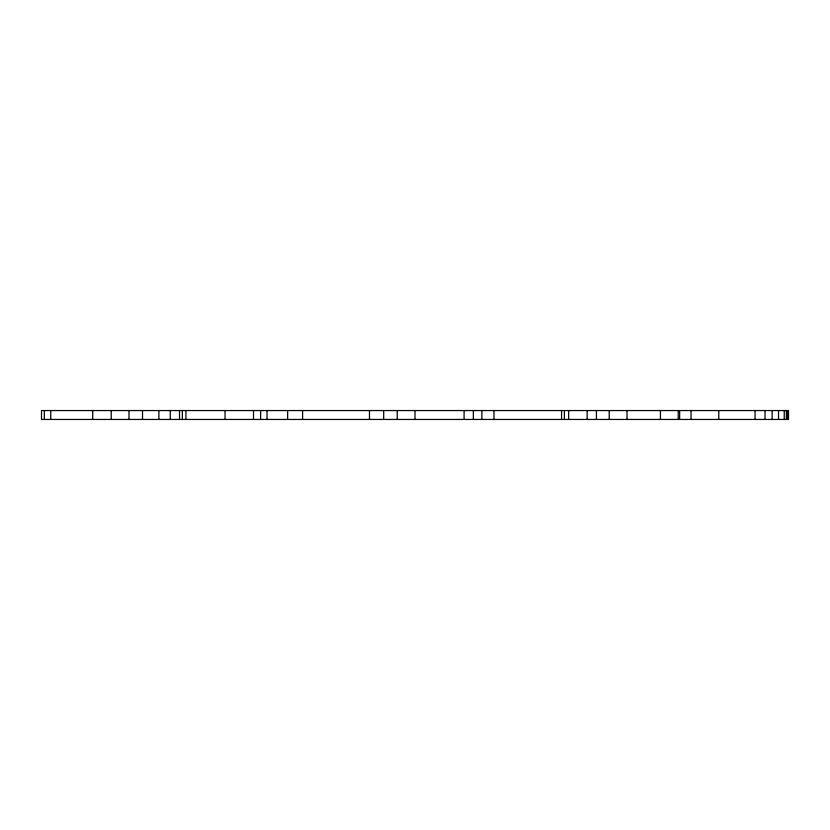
<?xml version="1.0" encoding="UTF-8"?>
<svg xmlns="http://www.w3.org/2000/svg" width="830" height="830" viewBox="0 0 830 830"><rect width="100%" height="100%" fill="white"/><g stroke="black" fill="none" stroke-linecap="round" stroke-linejoin="round"><path stroke-width="1.25" d="M787.784 410.549L787.784 419.451M786.363 410.549L786.363 419.451M784.236 410.549L784.236 419.451M778.54 410.549L778.54 419.451M772.139 410.549L772.139 419.451M765.021 410.549L765.021 419.451M755.061 410.549L755.061 419.451M718.78 410.549L718.78 419.451M691.037 410.549L691.037 419.451M679.656 410.549L679.656 419.451M678.224 410.549L678.224 419.451M660.441 410.549L660.441 419.451M627.003 410.549L627.003 419.451M609.22 410.549L609.22 419.451M596.417 410.549L596.417 419.451M587.163 410.549L587.163 419.451M568.664 410.549L568.664 419.451M564.4 410.549L564.4 419.451M561.557 410.549L561.557 419.451M493.964 410.549L493.964 419.451M481.877 410.549L481.877 419.451M473.339 410.549L473.339 419.451M464.084 410.549L464.084 419.451M415 410.549L415 419.451M397.217 410.549L397.217 419.451M383.699 410.549L383.699 419.451M369.464 410.549L369.464 419.451M302.597 410.549L302.597 419.451M287.657 410.549L287.657 419.451M267.021 410.549L267.021 419.451M260.62 410.549L260.62 419.451M253.503 410.549L253.503 419.451M225.044 410.549L225.044 419.451M185.92 410.549L185.92 419.451M182.361 410.549L182.361 419.451M179.519 410.549L179.519 419.451M170.264 410.549L170.264 419.451M158.883 410.549L158.883 419.451M142.521 410.549L142.521 419.451M129.003 410.549L129.003 419.451M111.22 410.549L111.22 419.451M92.721 410.549L92.721 419.451M50.744 410.549L50.744 419.451M44.343 410.549L44.343 419.451M788.5 410.549L41.5 410.549L41.5 419.451L788.5 419.451L788.5 410.549"/></g></svg>
